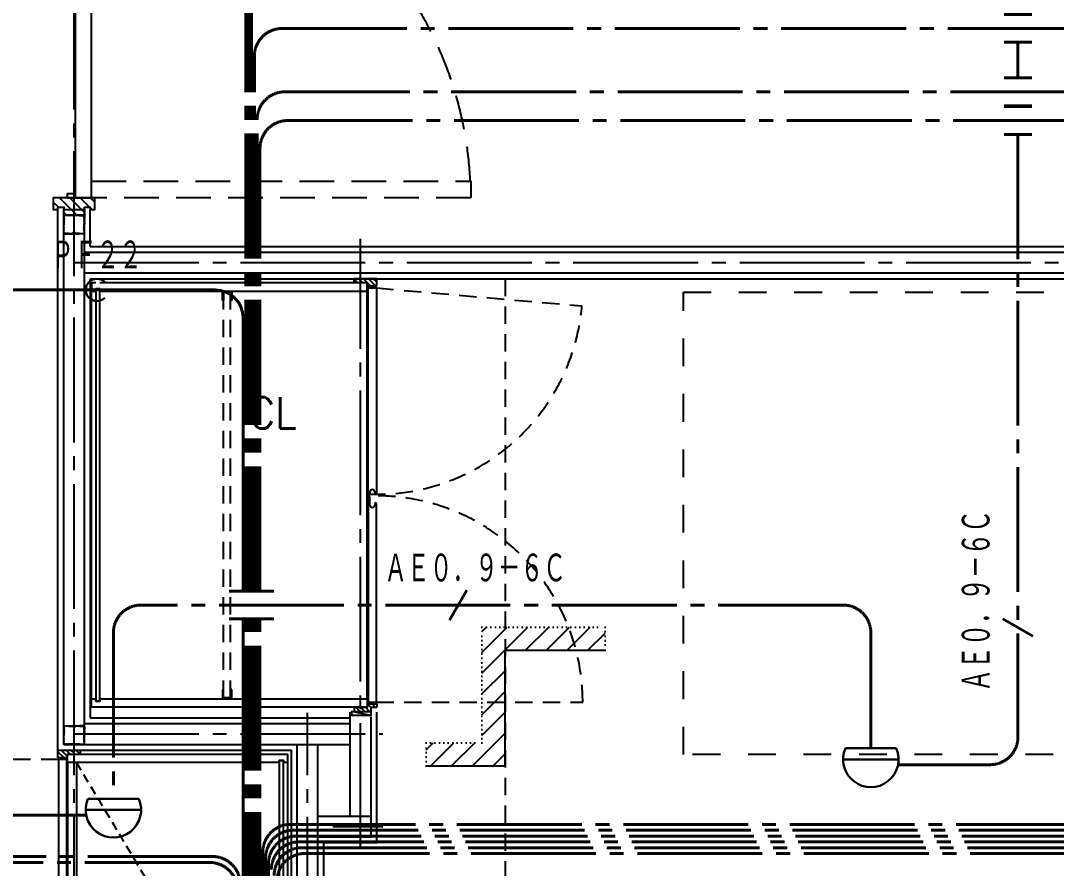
# Model space of a CAD drawing. Header units: millimetres. Extents: x 8300 to 125598, y -10383 to 40000.
# Drawn here: x 47470 to 49710, y 18739 to 20573 of the extents above; entities that cross this region are included whole.
import ezdxf
from ezdxf.enums import TextEntityAlignment as Align

# ---------------------------------------------------------------- set-up
doc = ezdxf.new("R2010")
doc.units = ezdxf.units.MM
doc.header["$LTSCALE"] = 300
for name, pattern in [('CADEWA_LINE5', [1.2, 0.9, -0.1, 0.1, -0.1]), ('CADEWA_LINE6', [2.1, 1.8, -0.1, 0.1, -0.1]), ('DASH-N', [0.375, 0.25, -0.125]), ('DASH-S', [0.2, 0.125, -0.075]), ('DOT2', [3.175, 0, -3.175]), ('HIDDEN3', [0.2, 0.1, -0.1])]:
    doc.linetypes.add(name, pattern=pattern)
for name, color, linetype in [('525EH_Tenjyo(3)', 7, 'CONTINUOUS'), ('E配T_その他－１', 7, 'CONTINUOUS'), ('K建0_壁', 7, 'CONTINUOUS')]:
    doc.layers.add(name, color=color, linetype=linetype)
doc.styles.add('MS Gothic2', font='msgothic.ttc', dxfattribs={"width": 0.8})
doc.styles.add('txt2', font='txt.shx', dxfattribs={"width": 0.943378, "bigfont": 'extfont2'})

# ---------------------------------------------------------------- blocks, each defined once
blk = doc.blocks.new('ZGroup234', base_point=(49547.6, 19505.2))
at = {"layer": 'E配T_その他－１', "color": 1, "linetype": 'CADEWA_LINE5', "lineweight": 40}
for p, q in [((48041.1, 20419.4), (51084.1, 20419.4)), ((47981.1, 19339), (47981.1, 20359.4)), ((47981.1, 18591), (47981.1, 19279))]:
    blk.add_line(p, q, dxfattribs=at)
at = {"layer": 'E配T_その他－１', "color": 1, "linetype": 'Continuous', "lineweight": 40}
for p, q in [((47951.1, 19339), (48011.1, 19339)), ((47951.1, 19279), (48011.1, 19279))]:
    blk.add_line(p, q, dxfattribs=at)
at = {"layer": 'E配T_その他－１', "color": 1, "linetype": 'CADEWA_LINE5', "lineweight": 40}
blk.add_arc((48041.1, 20359.4), 60, 90, 180, dxfattribs=at)
blk = doc.blocks.new('ZGroup236', base_point=(49597.5, 19573.7))
at = {"layer": 'E配T_その他－１', "color": 1, "linetype": 'CADEWA_LINE5', "lineweight": 40}
for p, q in [((48035, 20556.5), (51190, 20556.5)), ((47975, 19339), (47975, 20496.5)), ((47975, 18591), (47975, 19279))]:
    blk.add_line(p, q, dxfattribs=at)
at = {"layer": 'E配T_その他－１', "color": 1, "linetype": 'Continuous', "lineweight": 40}
for p, q in [((47945, 19339), (48005, 19339)), ((47945, 19279), (48005, 19279))]:
    blk.add_line(p, q, dxfattribs=at)
at = {"layer": 'E配T_その他－１', "color": 1, "linetype": 'CADEWA_LINE5', "lineweight": 40}
blk.add_arc((48035, 20496.5), 60, 90, 180, dxfattribs=at)
blk = doc.blocks.new('ZGroup238', base_point=(49457.4, 20671.2))
at = {"layer": 'E配T_その他－１', "color": 1, "linetype": 'CADEWA_LINE5', "lineweight": 40}
for p, q in [((47968.9, 19339), (47968.9, 22691.5)), ((47968.9, 18591), (47968.9, 19279))]:
    blk.add_line(p, q, dxfattribs=at)
at = {"layer": 'E配T_その他－１', "color": 1, "linetype": 'Continuous', "lineweight": 40}
for p, q in [((47938.9, 19339), (47998.9, 19339)), ((47938.9, 19279), (47998.9, 19279))]:
    blk.add_line(p, q, dxfattribs=at)
blk = doc.blocks.new('ZGroup240', base_point=(49600.3, 18412.1))
at = {"layer": 'E配T_その他－１', "color": 1, "linetype": 'CADEWA_LINE5', "lineweight": 40}
for p, q in [((48065.6, 18809.2), (50686, 18809.2)), ((48005.6, 18591), (48005.6, 18749.2))]:
    blk.add_line(p, q, dxfattribs=at)
blk.add_arc((48065.6, 18749.2), 60, 90, 180, dxfattribs=at)
blk = doc.blocks.new('ZGroup242', base_point=(49541.7, 16826.9))
at = {"layer": 'E配T_その他－１', "color": 1, "linetype": 'CADEWA_LINE5', "lineweight": 40}
blk.add_line((48071.7, 18796.6), (50659.1, 18796.6), dxfattribs=at)
blk.add_arc((48071.7, 18736.6), 60, 90, 180, dxfattribs=at)
blk = doc.blocks.new('ZGroup244', base_point=(49598.1, 18471.4))
at = {"layer": 'E配T_その他－１', "color": 1, "linetype": 'CADEWA_LINE5', "lineweight": 40}
for p, q in [((48059.4, 18821.8), (50855.3, 18821.8)), ((47999.4, 18591), (47999.4, 18761.8))]:
    blk.add_line(p, q, dxfattribs=at)
blk.add_arc((48059.4, 18761.8), 60, 90, 180, dxfattribs=at)
blk = doc.blocks.new('ZGroup250', base_point=(46751.7, 16757.5))
at = {"layer": 'E配T_その他－１', "color": 1, "linetype": 'CADEWA_LINE5', "lineweight": 40}
blk.add_line((47878.3, 18752.1), (46089.8, 18752.1), dxfattribs=at)
blk.add_arc((47878.3, 18692.1), 60, 0, 90, dxfattribs=at)
blk = doc.blocks.new('ZGroup252', base_point=(46749.7, 17864.9))
at = {"layer": 'E配T_その他－１', "color": 1, "linetype": 'CADEWA_LINE5', "lineweight": 40}
blk.add_line((47884.4, 18764.9), (46062.1, 18764.9), dxfattribs=at)
blk.add_arc((47884.4, 18704.9), 60, 0, 90, dxfattribs=at)
blk = doc.blocks.new('ZGroup254', base_point=(49536.5, 19474.1))
at = {"layer": 'E配T_その他－１', "color": 1, "linetype": 'CADEWA_LINE5', "lineweight": 40}
for p, q in [((48047.2, 20357.3), (51055.9, 20357.3)), ((47987.2, 19339), (47987.2, 20297.3)), ((47987.2, 18591), (47987.2, 19279))]:
    blk.add_line(p, q, dxfattribs=at)
at = {"layer": 'E配T_その他－１', "color": 1, "linetype": 'Continuous', "lineweight": 40}
for p, q in [((47957.2, 19339), (48017.2, 19339)), ((47957.2, 19279), (48017.2, 19279))]:
    blk.add_line(p, q, dxfattribs=at)
at = {"layer": 'E配T_その他－１', "color": 1, "linetype": 'CADEWA_LINE5', "lineweight": 40}
blk.add_arc((48047.2, 20297.3), 60, 90, 180, dxfattribs=at)
blk = doc.blocks.new('ZGroup256', base_point=(49595, 18491.8))
at = {"layer": 'E配T_その他－１', "color": 1, "linetype": 'CADEWA_LINE5', "lineweight": 40}
for p, q in [((48053.3, 18834.5), (50907.6, 18834.5)), ((47993.3, 18591), (47993.3, 18774.5))]:
    blk.add_line(p, q, dxfattribs=at)
blk.add_arc((48053.3, 18774.5), 60, 90, 180, dxfattribs=at)
blk = doc.blocks.new('ZGroup258', base_point=(49547, 16747.2))
at = {"layer": 'E配T_その他－１', "color": 1, "linetype": 'CADEWA_LINE5', "lineweight": 40}
blk.add_line((48083.9, 18771.4), (50467, 18771.4), dxfattribs=at)
blk.add_arc((48083.9, 18711.4), 60, 90, 180, dxfattribs=at)
blk = doc.blocks.new('ZGroup260', base_point=(49544.7, 16806.4))
at = {"layer": 'E配T_その他－１', "color": 1, "linetype": 'CADEWA_LINE5', "lineweight": 40}
blk.add_line((48077.8, 18784), (50616.4, 18784), dxfattribs=at)
blk.add_arc((48077.8, 18724), 60, 90, 180, dxfattribs=at)
blk = doc.blocks.new('ZGroup262', base_point=(49468.5, 20702.6))
at = {"layer": 'E配T_その他－１', "color": 1, "linetype": 'CADEWA_LINE5', "lineweight": 40}
for p, q in [((47962.8, 19339), (47962.8, 22754.2)), ((47962.8, 18591), (47962.8, 19279))]:
    blk.add_line(p, q, dxfattribs=at)
at = {"layer": 'E配T_その他－１', "color": 1, "linetype": 'Continuous', "lineweight": 40}
for p, q in [((47932.8, 19339), (47992.8, 19339)), ((47932.8, 19279), (47992.8, 19279))]:
    blk.add_line(p, q, dxfattribs=at)
blk = doc.blocks.new('ZGroup264', base_point=(49518.3, 20779.8))
at = {"layer": 'E配T_その他－１', "color": 1, "linetype": 'CADEWA_LINE5', "lineweight": 40}
for p, q in [((47956.7, 19339), (47956.7, 22908.7)), ((47956.7, 18591), (47956.7, 19279))]:
    blk.add_line(p, q, dxfattribs=at)
at = {"layer": 'E配T_その他－１', "color": 1, "linetype": 'Continuous', "lineweight": 40}
for p, q in [((47926.7, 19339), (47986.7, 19339)), ((47926.7, 19279), (47986.7, 19279))]:
    blk.add_line(p, q, dxfattribs=at)
blk = doc.blocks.new('ZGroup273', base_point=(49308.8, 18957))
at = {"layer": '525EH_Tenjyo(3)', "color": 6, "linetype": 'Continuous', "lineweight": 30}
for p, q in [((49253.9, 18999), (49363.8, 18999)), ((49248.9, 18975), (49368.8, 18975))]:
    blk.add_line(p, q, dxfattribs=at)
blk.add_arc((49308.8, 18975), 60, 156.4305, 23.5695, dxfattribs=at)
blk = doc.blocks.new('ZGroup274', base_point=(47670, 18848))
at = {"layer": '525EH_Tenjyo(3)', "color": 6, "linetype": 'Continuous', "lineweight": 30}
for p, q in [((47615, 18890), (47725, 18890)), ((47610, 18866), (47730, 18866))]:
    blk.add_line(p, q, dxfattribs=at)
blk.add_arc((47670, 18866), 60, 156.4305, 23.5695, dxfattribs=at)
blk = doc.blocks.new('ZGroup281', base_point=(49512.4, 19963.6))
at = {"layer": 'E配T_その他－１', "color": 1, "linetype": 'CADEWA_LINE5', "lineweight": 40}
for p, q in [((49372.7, 20963.6), (49567, 20963.6)), ((49627, 20903.6), (49627, 20586.5)), ((49627, 20526.5), (49627, 20449.4)), ((49627, 20389.4), (49627, 20387.3)), ((49627, 20327.3), (49627, 19023.6)), ((49567, 18963.6), (49367.7, 18963.6))]:
    blk.add_line(p, q, dxfattribs=at)
at = {"layer": 'E配T_その他－１', "color": 1, "linetype": 'Continuous', "lineweight": 40}
for p, q in [((49657, 20586.5), (49597, 20586.5)), ((49657, 20526.5), (49597, 20526.5)), ((49657, 20449.4), (49597, 20449.4)), ((49657, 20389.4), (49597, 20389.4)), ((49657, 20387.3), (49597, 20387.3)), ((49657, 20327.3), (49597, 20327.3))]:
    blk.add_line(p, q, dxfattribs=at)
at = {"layer": 'E配T_その他－１', "color": 1, "linetype": 'CADEWA_LINE5', "lineweight": 40}
for centre, start, end in [((49567, 20903.6), 0, 90), ((49567, 19023.6), 270, 0)]:
    blk.add_arc(centre, 60, start, end, dxfattribs=at)
blk = doc.blocks.new('ZGroup282', base_point=(49571.9, 19314.8))
at = {"layer": 'E配T_その他－１', "color": 3, "linetype": 'Continuous', "lineweight": 30}
blk.add_line((49594.5, 19279.4), (49659.5, 19241.9), dxfattribs=at)
at = {"layer": 'E配T_その他－１', "color": 3, "lineweight": -3, "style": 'MS Gothic2', "width": 0.6}
blk.add_text('ＡＥ０．９－６Ｃ', height=60, rotation=90, dxfattribs=at).set_placement((49535.6, 19121.6), align=Align.MIDDLE_LEFT)
blk = doc.blocks.new('ZGroup292', base_point=(46212.3, 19290.9))
at = {"layer": 'E配T_その他－１', "color": 1, "linetype": 'Continuous', "lineweight": 40}
for p, q in [((47890.6, 19990.8), (44444, 19990.8)), ((47950.6, 19339), (47950.6, 19930.8)), ((47920.6, 19339), (47980.6, 19339)), ((47920.6, 19279), (47980.6, 19279)), ((47950.6, 18591), (47950.6, 19279))]:
    blk.add_line(p, q, dxfattribs=at)
blk.add_arc((47890.6, 19930.8), 60, 0, 90, dxfattribs=at)
blk = doc.blocks.new('ZGroup293', base_point=(47634.9, 20042.8))
at = {"layer": 'E配T_その他－１', "color": 3, "linetype": 'Continuous', "lineweight": 30}
blk.add_arc((47634.4, 19990.8), 24, 45, 315, dxfattribs=at)
at = {"layer": 'E配T_その他－１', "color": 3, "lineweight": -3, "style": 'MS Gothic2', "width": 0.6}
blk.add_text('ＰＦ２２', height=60, dxfattribs=at).set_placement((47535.3, 20067.5), align=Align.MIDDLE_LEFT)
blk = doc.blocks.new('ZGroup312', base_point=(48540.1, 19111.1))
at = {"layer": 'K建0_壁', "color": 250, "linetype": 'Continuous', "lineweight": -3}
for p, q in [((48467.5, 19161.6), (48567, 19261.1)), ((48467.5, 19206.5), (48522.1, 19261.1)), ((48467.5, 19251.4), (48477.2, 19261.1)), ((48561.9, 19211.1), (48611.9, 19261.1)), ((48606.8, 19211.1), (48656.8, 19261.1)), ((48651.7, 19211.1), (48701.7, 19261.1)), ((48696.6, 19211.1), (48733.9, 19248.4)), ((48467.5, 19116.7), (48517.5, 19166.7)), ((48467.5, 19071.8), (48517.5, 19121.8)), ((48467.5, 19026.9), (48517.5, 19076.9)), ((48446.6, 18961.1), (48517.5, 19032)), ((48346.5, 18995.7), (48361.8, 19010.9)), ((48356.8, 18961.1), (48406.7, 19011)), ((48401.7, 18961.1), (48451.7, 19011.1)), ((48491.5, 18961.1), (48517.5, 18987.1))]:
    blk.add_line(p, q, dxfattribs=at)
at = {"layer": 'K建0_壁', "color": 250, "linetype": 'DOT2', "lineweight": -3, "ltscale": 0.01}
blk.add_lwpolyline([(48467.5, 19261.1), (48733.9, 19261.1), (48733.9, 19211.1), (48517.5, 19211.1), (48517.5, 18961.1), (48347, 18961.1), (48346.4, 19010.9), (48466.9, 19010.9)], close=True, dxfattribs=at)
at = {"layer": 'K建0_壁', "color": 250, "linetype": 'Continuous', "lineweight": -3}
blk.add_lwpolyline([(48347, 18961.1), (48517.5, 18961.1), (48517.5, 19211.1), (48733.9, 19211.1)], dxfattribs=at)
blk = doc.blocks.new('ZGroup322', base_point=(48489.4, 19099.5))
at = {"layer": 'E配T_その他－１', "color": 1, "linetype": 'CADEWA_LINE5', "lineweight": 40}
for p, q in [((49248.8, 19309), (47730, 19309)), ((47670, 19249), (47670, 18890)), ((49308.8, 18999), (49308.8, 19249))]:
    blk.add_line(p, q, dxfattribs=at)
for centre, start, end in [((47730, 19249), 90, 180), ((49248.8, 19249), 0, 90)]:
    blk.add_arc(centre, 60, start, end, dxfattribs=at)
blk = doc.blocks.new('ZGroup323', base_point=(48449.5, 19359.1))
at = {"layer": 'E配T_その他－１', "color": 3, "linetype": 'Continuous', "lineweight": 30}
blk.add_line((48434.5, 19341.5), (48397, 19276.6), dxfattribs=at)
at = {"layer": 'E配T_その他－１', "color": 3, "lineweight": -3, "style": 'MS Gothic2', "width": 0.6}
blk.add_text('ＡＥ０．９－６Ｃ', height=60, dxfattribs=at).set_placement((48256.3, 19390.3), align=Align.MIDDLE_LEFT)
blk = doc.blocks.new('ZGroup324', base_point=(46405.7, 18612.6))
at = {"layer": 'E配T_その他－１', "color": 1, "linetype": 'CADEWA_LINE5', "lineweight": 40}
blk.add_line((47611.1, 18854.6), (45290.4, 18854.6), dxfattribs=at)

msp = doc.modelspace()

# ---------------------------------------------------------------- linework, layer by layer
at = {"layer": 'K建0_壁', "color": 250, "linetype": 'CADEWA_LINE5', "lineweight": -3}
for p, q in [((47585, 17860.8), (47585, 22495.9)), ((48205, 18783.5), (48205, 20101.2)), ((47585, 20050), (54320, 20050)), ((48090, 17860.8), (48090, 19075.6)), ((47585, 19030), (48252.8, 19030)), ((48144.5, 18830), (48252.8, 18830))]:
    msp.add_line(p, q, dxfattribs=at)
at = {"layer": 'K建0_壁', "color": 250, "linetype": 'Continuous', "lineweight": -3}
for p, q in [((47618.3, 20170), (47598.3, 20190)), ((47630, 20180.8), (47620.8, 20190)), ((47550.9, 20170), (47540, 20180.9)), ((47550, 18995), (47550, 20165)), ((47550, 20015), (47550, 20165)), ((47562.5, 19007.5), (47562.5, 20165)), ((47562.5, 20027.5), (47562.5, 20165)), ((47607.5, 20027.5), (47607.5, 20165)), ((47623.3, 20165), (47620, 20168.3)), ((47620, 20085), (47620, 20165)), ((47568.4, 20152.5), (47562.5, 20158.4)), ((47562.5, 20151.5), (47562.5, 20146.5)), ((47562.5, 20146.5), (47563.1, 20145)), ((47563.1, 20145), (47562.5, 20143.5)), ((47562.5, 20143.5), (47563.1, 20142)), ((47562.9, 20146.7), (47563.6, 20145)), ((47563, 20151.5), (47563, 20146.5)), ((47563.6, 20145), (47563, 20143.5)), ((47563, 20143.5), (47563.6, 20142)), ((47563.5, 20152.5), (47573.2, 20152.5)), ((47573.2, 20152.1), (47563.5, 20152.1)), ((47573.2, 20152.5), (47573.7, 20151.8)), ((47573.2, 20152.1), (47573.7, 20151.3)), ((47573.7, 20151.8), (47574.2, 20152.5)), ((47574.2, 20152.1), (47573.7, 20151.3)), ((47574.2, 20152.5), (47595.8, 20152.5)), ((47595.8, 20152.1), (47574.2, 20152.1)), ((47596.3, 20151.8), (47595.8, 20152.5)), ((47595.8, 20152.1), (47596.3, 20151.3)), ((47596.8, 20152.5), (47596.3, 20151.8)), ((47596.8, 20152.1), (47596.3, 20151.3)), ((47596.8, 20152.5), (47606.5, 20152.5)), ((47596.8, 20152.1), (47606.5, 20152.1)), ((47607.1, 20146.6), (47606.4, 20145)), ((47606.4, 20145), (47607, 20143.5)), ((47607, 20143.5), (47606.4, 20142)), ((47607.5, 20146.5), (47606.9, 20145)), ((47606.9, 20145), (47607.5, 20143.5)), ((47607.5, 20143.5), (47606.9, 20142)), ((47607.1, 20146.6), (47607.1, 20151.5)), ((47607.5, 20151.5), (47607.5, 20146.5)), ((47563.1, 20142), (47562.5, 20140.5)), ((47562.5, 20140.5), (47563.1, 20139)), ((47563.1, 20139), (47562.5, 20137.5)), ((47562.5, 20137.5), (47562.5, 20134)), ((47562.5, 20134), (47563.1, 20132.5)), ((47562.5, 20131), (47563.1, 20132.5)), ((47562.5, 20127.5), (47562.5, 20131)), ((47563.1, 20126), (47562.5, 20127.5)), ((47562.5, 20124.5), (47563.1, 20126)), ((47563.1, 20123), (47562.5, 20124.5)), ((47562.5, 20121.5), (47563.1, 20123)), ((47563.1, 20120), (47562.5, 20121.5)), ((47562.5, 20118.5), (47563.1, 20120)), ((47562.9, 20118.3), (47563.6, 20120)), ((47563.6, 20142), (47563, 20140.5)), ((47563, 20140.5), (47563.6, 20139)), ((47563.6, 20139), (47563, 20137.4)), ((47563, 20137.4), (47563, 20134.1)), ((47563, 20134.1), (47563.5, 20132.7)), ((47563, 20130.9), (47563.5, 20132.3)), ((47563, 20127.6), (47563, 20130.9)), ((47563.6, 20126), (47563, 20127.6)), ((47563, 20124.5), (47563.6, 20126)), ((47563.6, 20123), (47563, 20124.5)), ((47563, 20121.5), (47563.6, 20123)), ((47563.6, 20120), (47563, 20121.5)), ((47606.4, 20142), (47607, 20140.5)), ((47607, 20140.5), (47606.4, 20139)), ((47606.4, 20139), (47607.1, 20137.4)), ((47606.4, 20132.5), (47607.1, 20134.1)), ((47606.4, 20132.5), (47607.1, 20130.9)), ((47606.4, 20123), (47607, 20124.5)), ((47607, 20121.5), (47606.4, 20123)), ((47606.4, 20120), (47607, 20121.5)), ((47607.1, 20118.4), (47606.4, 20120)), ((47606.9, 20142), (47607.5, 20140.5)), ((47607.5, 20140.5), (47606.9, 20139)), ((47606.9, 20139), (47607.5, 20137.5)), ((47607.5, 20134), (47606.9, 20132.5)), ((47607.5, 20131), (47606.9, 20132.5)), ((47606.9, 20126), (47607.5, 20127.5)), ((47607.5, 20124.5), (47606.9, 20126)), ((47606.9, 20123), (47607.5, 20124.5)), ((47607.5, 20121.5), (47606.9, 20123)), ((47606.9, 20120), (47607.5, 20121.5)), ((47607.5, 20118.5), (47606.9, 20120)), ((47607.1, 20137.4), (47607.1, 20134.1)), ((47607.1, 20127.6), (47607.1, 20130.9)), ((47607.5, 20137.5), (47607.5, 20134)), ((47607.5, 20127.5), (47607.5, 20131)), ((47562.5, 20113.5), (47562.5, 20118.5)), ((47563, 20113.5), (47563, 20118.5)), ((47573.2, 20113), (47563.5, 20113)), ((47563.5, 20112.5), (47573.2, 20112.5)), ((47573.2, 20113), (47573.7, 20113.7)), ((47573.2, 20112.5), (47573.7, 20113.2)), ((47574.2, 20113), (47573.7, 20113.7)), ((47573.7, 20113.2), (47574.2, 20112.5)), ((47574.2, 20113), (47587.3, 20113)), ((47574.2, 20112.5), (47587.3, 20112.5)), ((47582.8, 20114.3), (47587.3, 20114.3)), ((47582.8, 20113.9), (47587.3, 20113.9)), ((47582.8, 20113.4), (47582.8, 20113.9)), ((47582.8, 20113.4), (47587.3, 20113.4)), ((47595.8, 20113), (47588.7, 20113)), ((47588.7, 20112.5), (47595.8, 20112.5)), ((47595.8, 20113), (47596.3, 20113.7)), ((47596.3, 20113.2), (47595.8, 20112.5)), ((47596.8, 20113), (47596.3, 20113.7)), ((47596.8, 20112.5), (47596.3, 20113.2)), ((47596.8, 20113), (47606.5, 20113)), ((47606.5, 20112.5), (47596.8, 20112.5)), ((47607.1, 20118.4), (47607.1, 20113.5)), ((47607.5, 20113.5), (47607.5, 20118.5)), ((47620, 20085), (51530, 20085)), ((47607.5, 20072.5), (51542.5, 20072.5)), ((47607.5, 20027.5), (51542.5, 20027.5)), ((47620, 20015), (47620, 19065)), ((47620, 20015), (48170, 20015)), ((48170, 20015), (48242.8, 20015)), ((48240, 20015), (48191, 20015)), ((48191, 20006), (48191, 20015)), ((48199, 20006), (48191, 20014)), ((48209.6, 20006), (48200.6, 20015)), ((48227.2, 19999), (48211.2, 20015)), ((48237.8, 19999), (48221.8, 20015)), ((48240, 20007.4), (48232.4, 20015)), ((48240, 20015), (49765, 20015)), ((48240, 19999), (48240, 20015)), ((47623, 19106), (47623, 19988)), ((48219, 20006), (48191, 20006)), ((48219, 19106), (48219, 19988)), ((48224.6, 19554.3), (48224.6, 19549.9)), ((48224.6, 19524.6), (48224.6, 19544.1)), ((48235.4, 19551.7), (48235.4, 19554.3)), ((48235.4, 19527.2), (48235.4, 19524.6)), ((48227, 19087), (48219, 19095)), ((48219, 19095), (48240, 19095)), ((48219, 19095), (48219, 19088)), ((48236.6, 19088), (48229.6, 19095)), ((48240, 19095), (48240, 19088)), ((48182.5, 18852.5), (48182.5, 19077)), ((48227, 19070), (48186, 19079)), ((48191, 19088), (48219, 19088)), ((48192.6, 19079), (48191, 19080.6)), ((48203.2, 19079), (48194.2, 19088)), ((48213.8, 19079), (48204.8, 19088)), ((48224.4, 19079), (48215.4, 19088)), ((48227, 19088), (48240, 19088)), ((48227, 19088), (48227, 19079)), ((48227.5, 18807.5), (48227.5, 19067)), ((48240, 18795), (48240, 19077)), ((47562.5, 19046.5), (47562.5, 19041.5)), ((47563, 19046.5), (47563, 19041.5)), ((47563.5, 19047.5), (47573.2, 19047.5)), ((47573.2, 19047.1), (47563.5, 19047.1)), ((47573.2, 19047.5), (47573.7, 19046.8)), ((47573.2, 19047.1), (47573.7, 19046.3)), ((47573.7, 19046.8), (47574.2, 19047.5)), ((47574.2, 19047.1), (47573.7, 19046.3)), ((47574.2, 19047.5), (47587.3, 19047.5)), ((47574.2, 19047.1), (47587.3, 19047.1)), ((47582.8, 19046.6), (47587.3, 19046.6)), ((47582.8, 19046.6), (47582.8, 19046.2)), ((47582.8, 19046.2), (47587.3, 19046.2)), ((47582.8, 19045.7), (47587.3, 19045.7)), ((47588.7, 19047.5), (47595.8, 19047.5)), ((47595.8, 19047.1), (47588.7, 19047.1)), ((47596.3, 19046.8), (47595.8, 19047.5)), ((47595.8, 19047.1), (47596.3, 19046.3)), ((47596.8, 19047.5), (47596.3, 19046.8)), ((47596.8, 19047.1), (47596.3, 19046.3)), ((47606.5, 19047.5), (47596.8, 19047.5)), ((47596.8, 19047.1), (47606.5, 19047.1)), ((47607.1, 19041.6), (47607.1, 19046.5)), ((47607.5, 19052.5), (48182.5, 19052.5)), ((47607.5, 19046.5), (47607.5, 19041.5)), ((47620, 19065), (48182.5, 19065)), ((47562.5, 19041.5), (47563.1, 19040)), ((47563.1, 19040), (47562.5, 19038.5)), ((47562.5, 19038.5), (47563.1, 19037)), ((47563.1, 19037), (47562.5, 19035.5)), ((47562.5, 19035.5), (47563.1, 19034)), ((47563.1, 19034), (47562.5, 19032.5)), ((47562.5, 19032.5), (47562.5, 19029)), ((47562.5, 19029), (47563.1, 19027.5)), ((47562.5, 19026), (47563.1, 19027.5)), ((47562.5, 19022.5), (47562.5, 19026)), ((47563.1, 19021), (47562.5, 19022.5)), ((47562.9, 19041.7), (47563.6, 19040)), ((47563.6, 19040), (47563, 19038.5)), ((47563, 19038.5), (47563.6, 19037)), ((47563.6, 19037), (47563, 19035.5)), ((47563, 19035.5), (47563.6, 19034)), ((47563.6, 19034), (47563, 19032.4)), ((47563, 19032.4), (47563, 19029.1)), ((47563, 19029.1), (47563.5, 19027.7)), ((47563, 19025.9), (47563.5, 19027.3)), ((47563, 19022.6), (47563, 19025.9)), ((47563.6, 19021), (47563, 19022.6)), ((47607.1, 19041.6), (47606.4, 19040)), ((47606.4, 19040), (47607, 19038.5)), ((47607, 19038.5), (47606.4, 19037)), ((47606.4, 19037), (47607, 19035.5)), ((47606.4, 19027.5), (47607.1, 19029.1)), ((47606.4, 19027.5), (47607.1, 19025.9)), ((47606.4, 19021), (47607.1, 19022.6)), ((47607.5, 19041.5), (47606.9, 19040)), ((47606.9, 19040), (47607.5, 19038.5)), ((47607.5, 19038.5), (47606.9, 19037)), ((47606.9, 19037), (47607.5, 19035.5)), ((47607.5, 19035.5), (47606.9, 19034)), ((47606.9, 19034), (47607.5, 19032.5)), ((47607.5, 19029), (47606.9, 19027.5)), ((47607.5, 19026), (47606.9, 19027.5)), ((47606.9, 19021), (47607.5, 19022.5)), ((47607.1, 19032.4), (47607.1, 19029.1)), ((47607.1, 19022.6), (47607.1, 19025.9)), ((47607.5, 19032.5), (47607.5, 19029)), ((47607.5, 19022.5), (47607.5, 19026)), ((47562.5, 19019.5), (47563.1, 19021)), ((47563.1, 19018), (47562.5, 19019.5)), ((47562.5, 19016.5), (47563.1, 19018)), ((47563.1, 19015), (47562.5, 19016.5)), ((47562.5, 19013.5), (47563.1, 19015)), ((47562.5, 19008.5), (47562.5, 19013.5)), ((47562.5, 19007.5), (48182.5, 19007.5)), ((47562.9, 19013.3), (47563.6, 19015)), ((47563, 19019.5), (47563.6, 19021)), ((47563.6, 19018), (47563, 19019.5)), ((47563, 19016.5), (47563.6, 19018)), ((47563.6, 19015), (47563, 19016.5)), ((47563, 19008.5), (47563, 19013.5)), ((47573.2, 19008), (47563.5, 19008)), ((47563.5, 19007.5), (47573.2, 19007.5)), ((47573.2, 19008), (47573.7, 19008.7)), ((47573.2, 19007.5), (47573.7, 19008.2)), ((47574.2, 19008), (47573.7, 19008.7)), ((47573.7, 19008.2), (47574.2, 19007.5)), ((47595.8, 19008), (47574.2, 19008)), ((47574.2, 19007.5), (47595.8, 19007.5)), ((47595.8, 19008), (47596.3, 19008.7)), ((47596.3, 19008.2), (47595.8, 19007.5)), ((47596.8, 19008), (47596.3, 19008.7)), ((47596.8, 19007.5), (47596.3, 19008.2)), ((47596.8, 19008), (47606.5, 19008)), ((47596.8, 19007.5), (47606.5, 19007.5)), ((47607, 19019.5), (47606.4, 19021)), ((47606.4, 19018), (47607, 19019.5)), ((47607, 19016.5), (47606.4, 19018)), ((47606.4, 19015), (47607, 19016.5)), ((47607.1, 19013.4), (47606.4, 19015)), ((47607.5, 19019.5), (47606.9, 19021)), ((47606.9, 19018), (47607.5, 19019.5)), ((47607.5, 19016.5), (47606.9, 19018)), ((47606.9, 19015), (47607.5, 19016.5)), ((47607.5, 19013.5), (47606.9, 19015)), ((47607.1, 19013.4), (47607.1, 19008.5)), ((47607.5, 19008.5), (47607.5, 19013.5)), ((48112.5, 17877.5), (48112.5, 19007.5)), ((47550, 18995), (48055, 18995)), ((47550, 18995), (47599, 18995)), ((47550, 18979), (47550, 18995)), ((47550, 18991.5), (47562.5, 18979)), ((47550, 18980.9), (47551.9, 18979)), ((47557.1, 18995), (47571, 18981.1)), ((47567.7, 18995), (47576.7, 18986)), ((47571, 18986), (47599, 18986)), ((47578.3, 18995), (47587.3, 18986)), ((47588.9, 18995), (47597.9, 18986)), ((47599, 18986), (47599, 18995)), ((48055, 17935), (48055, 18995)), ((47571, 18968), (47571, 18236)), ((47590, 18968), (47590, 18236)), ((48047, 18968), (48047, 18236)), ((48112.5, 18852.5), (48227.5, 18852.5)), ((48112.5, 18807.5), (48227.5, 18807.5)), ((48125, 17877.5), (48125, 18795)), ((48125, 18795), (48240, 18795))]:
    msp.add_line(p, q, dxfattribs=at)
at = {"layer": 'K建0_壁', "color": 250, "linetype": 'Continuous', "lineweight": -3, "ltscale": 0.3}
for p, q in [((47540, 20165), (47550, 20165)), ((47607.5, 19007.5), (47607.5, 20027.5)), ((48067.5, 17922.5), (48067.5, 19007.5))]:
    msp.add_line(p, q, dxfattribs=at)
at = {"layer": 'K建0_壁', "color": 250, "linetype": 'DASH-S', "lineweight": -3}
for p, q in [((48517.5, 20015), (48517.5, 17977.5)), ((47908.5, 19108.5), (47908.5, 19985.5)), ((47916, 19985.5), (47916, 19988)), ((47923.5, 19108.5), (47923.5, 19985.5)), ((48239, 19995), (48683.7, 19956.1)), ((47916, 19108.5), (47916, 19106)), ((48239, 19099), (48685.4, 19099)), ((47551, 18975), (47179.6, 18975))]:
    msp.add_line(p, q, dxfattribs=at)
at = {"layer": 'K建0_壁', "color": 250, "linetype": 'DASH-S', "lineweight": -3, "ltscale": 0.5}
msp.add_line((47590, 18968), (48029, 18236), dxfattribs=at)
at = {"layer": 'K建0_壁', "color": 250, "linetype": 'Continuous', "lineweight": -3}
for points in [[(47587, 20190), (47623, 20190), (47623, 20990), (47587, 20990)], [(47550, 20170), (47562.5, 20170), (47562.5, 20165), (47607.5, 20165), (47607.5, 20170), (47620, 20170), (47620, 20165), (47630, 20165), (47630, 20190), (47540, 20190), (47540, 20165), (47550, 20165)], [(47570, 20190), (47585, 20190), (47585, 20199), (47570, 20199)], [(47562.5, 20165), (47607.5, 20165), (47607.5, 20152.5), (47562.5, 20152.5)], [(47632, 19993), (47632, 19101), (47641, 19101), (47641, 19993)], [(48227, 19079), (48227, 19070), (48186, 19070), (48186, 19079)], [(48038, 18231), (48038, 18973), (48029, 18973), (48029, 18231)]]:
    msp.add_lwpolyline(points, close=True, dxfattribs=at)
at = {"layer": 'K建0_壁', "color": 250, "linetype": 'DASH-N', "lineweight": -3}
msp.add_lwpolyline([(48443, 20190), (47623, 20190), (47623, 20226), (48443, 20226)], close=True, dxfattribs=at)
at = {"layer": 'K建0_壁', "color": 250, "linetype": 'Continuous', "lineweight": -3}
for points in [[(47590.9, 20152.5), (47578.4, 20165), (47553.4, 20190)], [(47607.5, 20158.3), (47600.8, 20165), (47575.8, 20190)], [(47607, 20124.5), (47606.4, 20126), (47607.1, 20127.6)], [(47632, 20006), (47623, 20006), (47623, 19988), (47632, 19988)], [(47641, 19988), (47641, 19993), (47632, 19993), (47632, 19988)], [(47641, 19988), (48219, 19988), (48219, 20006), (47641, 20006)], [(48240, 19999), (48219, 19999), (48219, 20006)], [(48223.7, 19549), (48221, 19549), (48221, 19995), (48239, 19995), (48239, 19549.9)], [(48223.7, 19545), (48221, 19545), (48221, 19099), (48239, 19099), (48239, 19529)], [(47641, 19106), (48219, 19106), (48219, 19088), (47623, 19088), (47623, 19106), (47632, 19106)], [(47641, 19106), (47641, 19101), (47632, 19101), (47632, 19106)], [(47641, 19106), (47641, 19101), (47632, 19101), (47632, 19106)], [(48191, 19088), (48191, 19079), (48227, 19079)], [(47607, 19035.5), (47606.4, 19034), (47607.1, 19032.4)], [(47550, 18979), (47571, 18979), (47571, 18986)], [(48029, 18968), (47571, 18968), (47571, 18986), (48047, 18986), (48047, 18968), (48038, 18968)], [(47566.3, 18604), (47569, 18604), (47569, 18975), (47551, 18975), (47551, 18620)], [(48029, 18968), (48029, 18973), (48038, 18973), (48038, 18968)]]:
    msp.add_lwpolyline(points, dxfattribs=at)
at = {"layer": 'K建0_壁', "color": 250, "linetype": 'DASH-S', "lineweight": -3}
for points in [[(47906, 19985.5), (47906, 19988), (47926, 19988), (47926, 19985.5)], [(47906, 19968), (47906, 19985.5), (47908.5, 19985.5), (47908.5, 19968)], [(47923.5, 19968), (47923.5, 19985.5), (47926, 19985.5), (47926, 19968)], [(47906, 19126), (47906, 19108.5), (47908.5, 19108.5), (47908.5, 19126)], [(47923.5, 19126), (47923.5, 19108.5), (47926, 19108.5), (47926, 19126)], [(47906, 19108.5), (47906, 19106), (47926, 19106), (47926, 19108.5)]]:
    msp.add_lwpolyline(points, close=True, dxfattribs=at)
at = {"layer": 'K建0_壁', "color": 250, "linetype": 'HIDDEN3', "lineweight": -3, "ltscale": 2}
msp.add_lwpolyline([(51023.2, 19985.7), (51023.2, 18985.7), (48903.2, 18985.7), (48903.2, 19985.7)], close=True, dxfattribs=at)
at = {"layer": 'K建0_壁', "color": 250, "linetype": 'DASH-N', "lineweight": -3}
msp.add_arc((47640.5, 20187.5), 802.7, 2.7498, 91.2495, dxfattribs=at)
at = {"layer": 'K建0_壁', "color": 250, "linetype": 'Continuous', "lineweight": -3}
for centre, radius, start, end in [((47563.5, 20151.5), 1, 90, 180), ((47563.5, 20151.5), 0.55, 90, 180), ((47606.5, 20151.5), 1, 0, 90), ((47606.5, 20151.5), 0.55, 0, 90), ((47563.5, 20113.5), 1, 180, 270), ((47563.5, 20113.5), 0.55, 180, 270), ((47582.8, 20113.6), 0.675, 90, 270), ((47587.3, 20113.2), 1.12, 1.3787, 90), ((47587.3, 20113.2), 0.675, 270, 90), ((47587.3, 20113.2), 0.225, 270, 90), ((47588.7, 20113.3), 0.75, 180, 270), ((47588.7, 20113.3), 0.3, 180, 270), ((47606.5, 20113.5), 1, 270, 0), ((47606.5, 20113.5), 0.55, 270, 0), ((48223.7, 19549.9), 0.9, 270, 0), ((48223.7, 19544.1), 0.9, 0, 90), ((48230, 19553.3), 5.49, 10.3889, 169.6111), ((48238.1, 19551.7), 2.7, 180, 270), ((48238.1, 19549.9), 0.9, 270, 0), ((48230, 19525.6), 5.49, 190.3889, 349.6111), ((48238.1, 19527.2), 2.7, 90, 180), ((48238.1, 19529), 0.9, 0, 90), ((47563.5, 19046.5), 1, 90, 180), ((47563.5, 19046.5), 0.55, 90, 180), ((47582.8, 19046.4), 0.675, 90, 270), ((47587.3, 19046.8), 0.675, 270, 90), ((47587.3, 19046.8), 0.225, 270, 90), ((47587.3, 19046.8), 1.12, 270, 358.6213), ((47588.7, 19046.8), 0.75, 90, 180), ((47588.7, 19046.8), 0.3, 90, 180), ((47606.5, 19046.5), 1, 0, 90), ((47606.5, 19046.5), 0.55, 0, 90), ((47563.5, 19008.5), 1, 180, 270), ((47563.5, 19008.5), 0.55, 180, 270), ((47606.5, 19008.5), 1, 270, 0), ((47606.5, 19008.5), 0.55, 270, 0)]:
    msp.add_arc(centre, radius, start, end, dxfattribs=at)
at = {"layer": 'K建0_壁', "color": 250, "linetype": 'DASH-S', "lineweight": -3}
for centre, radius, start, end in [((48239, 19995), 446.4, 267.6889, 355), ((48239, 19099), 446.4, 0, 92.3111), ((47551, 18975), 371.4, 180, 272.7777)]:
    msp.add_arc(centre, radius, start, end, dxfattribs=at)

# ---------------------------------------------------------------- block references
at = {"layer": '525EH_Tenjyo(3)', "linetype": 'Continuous', "lineweight": 30}
for name, p in [('ZGroup273', (49308.8, 18957)), ('ZGroup274', (47670, 18848))]:
    msp.add_blockref(name, p, dxfattribs=at)
at = {"layer": 'E配T_その他－１', "linetype": 'Continuous', "lineweight": -3}
for name, p in [('ZGroup264', (49518.3, 20779.8)), ('ZGroup262', (49468.5, 20702.6)), ('ZGroup238', (49457.4, 20671.2)), ('ZGroup281', (49512.4, 19963.6)), ('ZGroup236', (49597.5, 19573.7)), ('ZGroup234', (49547.6, 19505.2)), ('ZGroup254', (49536.5, 19474.1)), ('ZGroup293', (47634.9, 20042.8)), ('ZGroup292', (46212.3, 19290.9)), ('ZGroup282', (49571.9, 19314.8)), ('ZGroup323', (48449.5, 19359.1)), ('ZGroup322', (48489.4, 19099.5)), ('ZGroup324', (46405.7, 18612.6)), ('ZGroup256', (49595, 18491.8)), ('ZGroup244', (49598.1, 18471.4)), ('ZGroup240', (49600.3, 18412.1)), ('ZGroup242', (49541.7, 16826.9)), ('ZGroup260', (49544.7, 16806.4)), ('ZGroup252', (46749.7, 17864.9)), ('ZGroup258', (49547, 16747.2)), ('ZGroup250', (46751.7, 16757.5))]:
    msp.add_blockref(name, p, dxfattribs=at)
at = {"layer": 'K建0_壁', "linetype": 'CADEWA_LINE6', "lineweight": 15}
msp.add_blockref('ZGroup312', (48540.1, 19111.1), dxfattribs=at)

# ---------------------------------------------------------------- texts
at = {"layer": 'K建0_壁', "color": 250, "lineweight": -3, "style": 'txt2', "width": 0.943378}
msp.add_text('CL', height=67.93, dxfattribs=at).set_placement((48014.5, 19670.4), align=Align.BOTTOM_CENTER)

doc.saveas('drawing.dxf')
